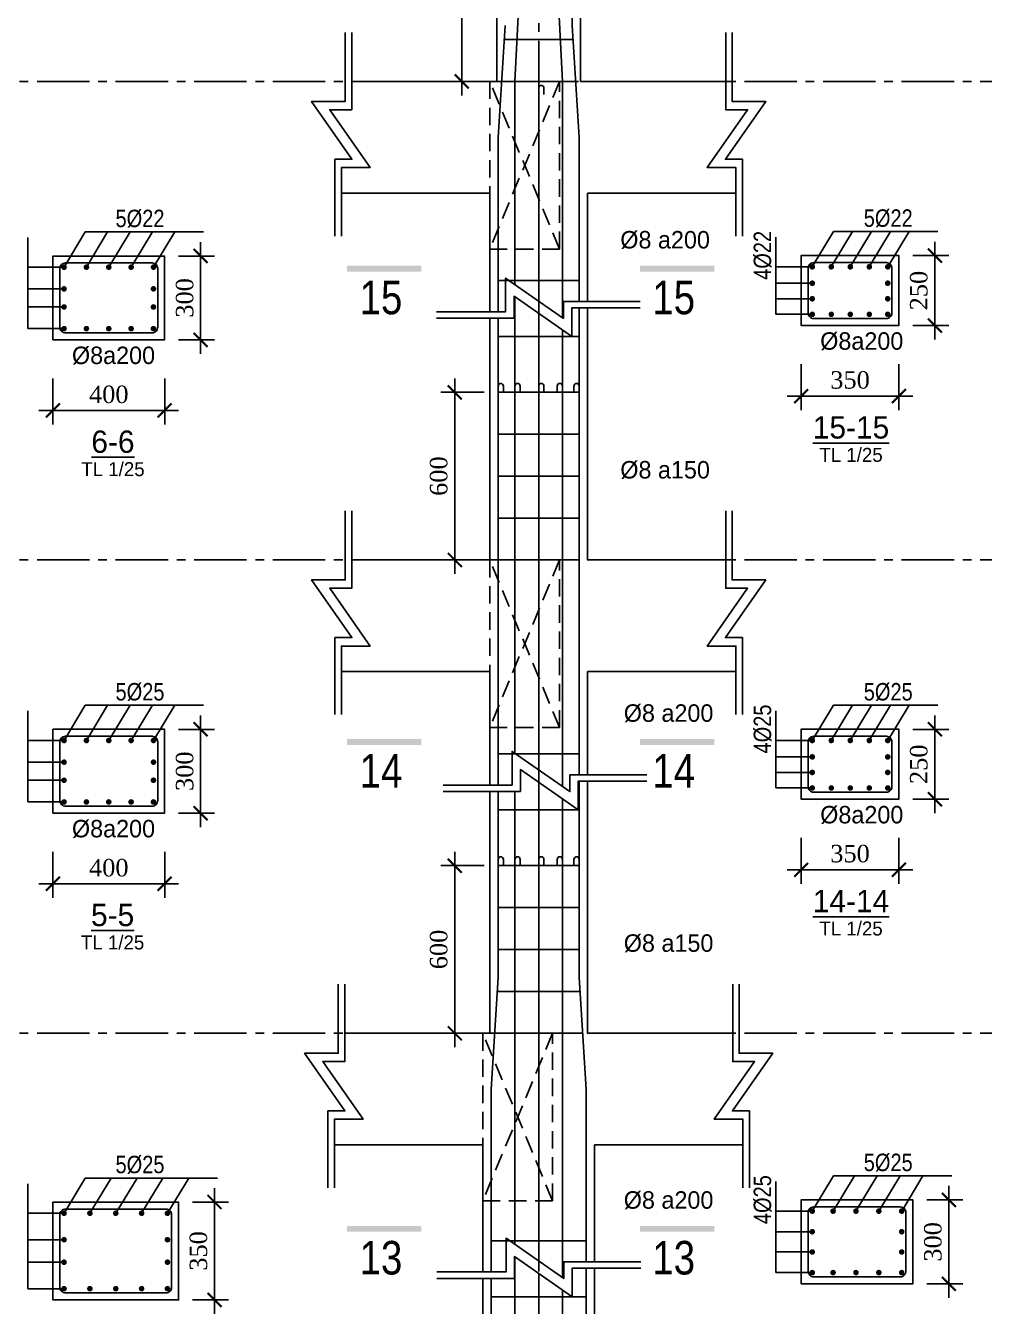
# Model space of a CAD drawing. Extents: x 394 to 12570, y -4198 to 1567.
# Drawn here: x 4794.3 to 4931.5, y -1709.5 to -1526.1 of the extents above; entities that cross this region are included whole.
import ezdxf

# ---------------------------------------------------------------- set-up
doc = ezdxf.new("R2010")
doc.units = 0
doc.header["$MEASUREMENT"] = 0
doc.linetypes.add('CENTER2', pattern=[1.125, 0.75, -0.125, 0.125, -0.125])
doc.linetypes.add('HIDDEN', pattern=[0.375, 0.25, -0.125])
doc.layers.get('0').update_dxf_attribs({"linetype": 'CONTINUOUS'})
doc.layers.get('DEFPOINTS').update_dxf_attribs({"linetype": 'CONTINUOUS'})
for name, color, linetype in [('cot', 8, 'CONTINUOUS'), ('DAI', 3, 'CONTINUOUS'), ('DUT', 9, 'CENTER2'), ('TEXT', 7, 'CONTINUOUS'), ('THEP', 6, 'CONTINUOUS'), ('TUONG', 7, 'CONTINUOUS')]:
    doc.layers.add(name, color=color, linetype=linetype)
doc.styles.add('DIM-NEW', font='')
doc.styles.add('style1', font='')
doc.styles.add('T1', font='romans.shx')
doc.styles.add('T2', font='')
doc.styles.get('DIM-NEW').set_extended_font_data('VNI-Helve-Condense')
doc.styles.get('style1').set_extended_font_data('VNI-Goudy')
doc.styles.get('T2').set_extended_font_data('VNI-Times')
doc.dimstyles.new('TL25', dxfattribs={"dimtxt": 2.5, "dimasz": 2, "dimexe": 2, "dimexo": 2, "dimgap": 1, "dimtad": 1, "dimdec": 0, "dimlfac": 25, "dimzin": 0, "dimdsep": 46, "dimtxsty": 'T2', "dimblk": 'ARCHTICK', "dimcen": 2.5, "dimdle": 2, "dimclrd": 1, "dimclre": 1, "dimclrt": 2, "dimadec": 0, "dimazin": 0, "dimtfac": 1, "dimtdec": 0, "dimtix": 1, "dimtofl": 0, "dimtmove": 0, "dimatfit": 0, "dimldrblk": 'ARCHTICK', "dimfxl": 1, "dimtolj": 1, "dimtzin": 0, "dimlwd": -1, "dimlwe": -1, "dimarcsym": 0})

# ---------------------------------------------------------------- blocks, each defined once
blk = doc.blocks.new('_ARCHTICK')
at = {"color": 0, "linetype": 'ByBlock', "const_width": 0.15}
blk.add_lwpolyline([(-0.5, -0.5), (0.5, 0.5)], dxfattribs=at)
blk = doc.blocks.new('*D183')
at = {"layer": 'cot', "color": 1, "transparency": 16777216}
for p, q in [((4905.29, -1574.52), (4905.29, -1581.11)), ((4919.29, -1574.52), (4919.29, -1581.11)), ((4921.29, -1579.11), (4903.29, -1579.11))]:
    blk.add_line(p, q, dxfattribs=at)
at = {"layer": 'DEFPOINTS', "color": 0, "transparency": 16777216}
for p in [(4905.29, -1572.52), (4919.29, -1572.52), (4905.29, -1579.11)]:
    blk.add_point(p, dxfattribs=at)
at = {"layer": 'cot', "color": 1, "transparency": 16777216, "xscale": 2, "yscale": 2, "zscale": 2, "rotation": 180}
blk.add_blockref('_ARCHTICK', (4905.29, -1579.11), dxfattribs=at)
at = {"layer": 'cot', "color": 1, "transparency": 16777216, "xscale": 2, "yscale": 2, "zscale": 2}
blk.add_blockref('_ARCHTICK', (4919.29, -1579.11), dxfattribs=at)
at = {"layer": 'cot', "color": 2, "lineweight": -2, "transparency": 16777216, "insert": (4912.29, -1576.81), "char_height": 2.5, "attachment_point": 5, "style": 'T2'}
blk.add_mtext('\\A1;350', dxfattribs=at)
blk = doc.blocks.new('*D182')
at = {"layer": 'cot', "color": 1, "transparency": 16777216}
for p, q in [((4924.44, -1557), (4924.44, -1571)), ((4921.29, -1559), (4926.44, -1559)), ((4921.29, -1569), (4926.44, -1569))]:
    blk.add_line(p, q, dxfattribs=at)
at = {"layer": 'DEFPOINTS', "color": 0, "transparency": 16777216}
for p in [(4919.29, -1559), (4919.29, -1569), (4924.44, -1569)]:
    blk.add_point(p, dxfattribs=at)
at = {"layer": 'cot', "color": 1, "transparency": 16777216, "xscale": 2, "yscale": 2, "zscale": 2}
for p, rotation in [((4924.44, -1559), 90), ((4924.44, -1569), 270)]:
    blk.add_blockref('_ARCHTICK', p, dxfattribs=dict(at, rotation=rotation))
at = {"layer": 'cot', "color": 2, "lineweight": -2, "transparency": 16777216, "insert": (4922.14, -1564), "char_height": 2.5, "attachment_point": 5, "rotation": 90, "style": 'T2'}
blk.add_mtext('\\A1;250', dxfattribs=at)
blk = doc.blocks.new('*D181')
at = {"layer": 'cot', "color": 1, "transparency": 16777216}
for p, q in [((4924.44, -1624.83), (4924.44, -1638.83)), ((4921.29, -1626.83), (4926.44, -1626.83)), ((4921.29, -1636.83), (4926.44, -1636.83))]:
    blk.add_line(p, q, dxfattribs=at)
at = {"layer": 'DEFPOINTS', "color": 0, "transparency": 16777216}
for p in [(4919.29, -1626.83), (4919.29, -1636.83), (4924.44, -1636.83)]:
    blk.add_point(p, dxfattribs=at)
at = {"layer": 'cot', "color": 1, "transparency": 16777216, "xscale": 2, "yscale": 2, "zscale": 2}
for p, rotation in [((4924.44, -1626.83), 90), ((4924.44, -1636.83), 270)]:
    blk.add_blockref('_ARCHTICK', p, dxfattribs=dict(at, rotation=rotation))
at = {"layer": 'cot', "color": 2, "lineweight": -2, "transparency": 16777216, "insert": (4922.14, -1631.83), "char_height": 2.5, "attachment_point": 5, "rotation": 90, "style": 'T2'}
blk.add_mtext('\\A1;250', dxfattribs=at)
blk = doc.blocks.new('*D180')
at = {"layer": 'cot', "color": 1, "transparency": 16777216}
for p, q in [((4905.29, -1642.35), (4905.29, -1648.94)), ((4919.29, -1642.35), (4919.29, -1648.94)), ((4921.29, -1646.94), (4903.29, -1646.94))]:
    blk.add_line(p, q, dxfattribs=at)
at = {"layer": 'DEFPOINTS', "color": 0, "transparency": 16777216}
for p in [(4905.29, -1640.35), (4919.29, -1640.35), (4905.29, -1646.94)]:
    blk.add_point(p, dxfattribs=at)
at = {"layer": 'cot', "color": 1, "transparency": 16777216, "xscale": 2, "yscale": 2, "zscale": 2, "rotation": 180}
blk.add_blockref('_ARCHTICK', (4905.29, -1646.94), dxfattribs=at)
at = {"layer": 'cot', "color": 1, "transparency": 16777216, "xscale": 2, "yscale": 2, "zscale": 2}
blk.add_blockref('_ARCHTICK', (4919.29, -1646.94), dxfattribs=at)
at = {"layer": 'cot', "color": 2, "lineweight": -2, "transparency": 16777216, "insert": (4912.29, -1644.64), "char_height": 2.5, "attachment_point": 5, "style": 'T2'}
blk.add_mtext('\\A1;350', dxfattribs=at)
blk = doc.blocks.new('*D179')
at = {"layer": 'cot', "color": 1, "transparency": 16777216}
for p, q in [((4926.44, -1692.22), (4926.44, -1708.22)), ((4923.29, -1694.22), (4928.44, -1694.22)), ((4923.29, -1706.22), (4928.44, -1706.22))]:
    blk.add_line(p, q, dxfattribs=at)
at = {"layer": 'DEFPOINTS', "color": 0, "transparency": 16777216}
for p in [(4921.29, -1694.22), (4921.29, -1706.22), (4926.44, -1706.22)]:
    blk.add_point(p, dxfattribs=at)
at = {"layer": 'cot', "color": 1, "transparency": 16777216, "xscale": 2, "yscale": 2, "zscale": 2}
for p, rotation in [((4926.44, -1694.22), 90), ((4926.44, -1706.22), 270)]:
    blk.add_blockref('_ARCHTICK', p, dxfattribs=dict(at, rotation=rotation))
at = {"layer": 'cot', "color": 2, "lineweight": -2, "transparency": 16777216, "insert": (4924.16, -1700.22), "char_height": 2.5, "attachment_point": 5, "rotation": 90, "style": 'T2'}
blk.add_mtext('\\A1;300', dxfattribs=at)
blk = doc.blocks.new('*D165')
at = {"layer": 'cot', "color": 1, "transparency": 16777216}
for p, q in [((4819.34, -1557.05), (4819.34, -1573.05)), ((4816.2, -1559.05), (4821.34, -1559.05)), ((4816.2, -1571.05), (4821.34, -1571.05))]:
    blk.add_line(p, q, dxfattribs=at)
at = {"layer": 'DEFPOINTS', "color": 0, "transparency": 16777216}
for p in [(4814.2, -1559.05), (4814.2, -1571.05), (4819.34, -1571.05)]:
    blk.add_point(p, dxfattribs=at)
at = {"layer": 'cot', "color": 1, "transparency": 16777216, "xscale": 2, "yscale": 2, "zscale": 2}
for p, rotation in [((4819.34, -1559.05), 90), ((4819.34, -1571.05), 270)]:
    blk.add_blockref('_ARCHTICK', p, dxfattribs=dict(at, rotation=rotation))
at = {"layer": 'cot', "color": 2, "lineweight": -2, "transparency": 16777216, "insert": (4817.07, -1565.05), "char_height": 2.5, "attachment_point": 5, "rotation": 90, "style": 'T2'}
blk.add_mtext('\\A1;300', dxfattribs=at)
blk = doc.blocks.new('*D164')
at = {"layer": 'cot', "color": 1, "transparency": 16777216}
for p, q in [((4798.2, -1576.57), (4798.2, -1583.16)), ((4814.2, -1576.57), (4814.2, -1583.16)), ((4816.2, -1581.16), (4796.2, -1581.16))]:
    blk.add_line(p, q, dxfattribs=at)
at = {"layer": 'DEFPOINTS', "color": 0, "transparency": 16777216}
for p in [(4798.2, -1574.57), (4814.2, -1574.57), (4798.2, -1581.16)]:
    blk.add_point(p, dxfattribs=at)
at = {"layer": 'cot', "color": 1, "transparency": 16777216, "xscale": 2, "yscale": 2, "zscale": 2, "rotation": 180}
blk.add_blockref('_ARCHTICK', (4798.2, -1581.16), dxfattribs=at)
at = {"layer": 'cot', "color": 1, "transparency": 16777216, "xscale": 2, "yscale": 2, "zscale": 2}
blk.add_blockref('_ARCHTICK', (4814.2, -1581.16), dxfattribs=at)
at = {"layer": 'cot', "color": 2, "lineweight": -2, "transparency": 16777216, "insert": (4806.2, -1578.88), "char_height": 2.5, "attachment_point": 5, "style": 'T2'}
blk.add_mtext('\\A1;400', dxfattribs=at)
blk = doc.blocks.new('*D163')
at = {"layer": 'cot', "color": 1, "transparency": 16777216}
for p, q in [((4798.2, -1644.35), (4798.2, -1650.94)), ((4814.2, -1644.35), (4814.2, -1650.94)), ((4816.2, -1648.94), (4796.2, -1648.94))]:
    blk.add_line(p, q, dxfattribs=at)
at = {"layer": 'DEFPOINTS', "color": 0, "transparency": 16777216}
for p in [(4798.2, -1642.35), (4814.2, -1642.35), (4798.2, -1648.94)]:
    blk.add_point(p, dxfattribs=at)
at = {"layer": 'cot', "color": 1, "transparency": 16777216, "xscale": 2, "yscale": 2, "zscale": 2, "rotation": 180}
blk.add_blockref('_ARCHTICK', (4798.2, -1648.94), dxfattribs=at)
at = {"layer": 'cot', "color": 1, "transparency": 16777216, "xscale": 2, "yscale": 2, "zscale": 2}
blk.add_blockref('_ARCHTICK', (4814.2, -1648.94), dxfattribs=at)
at = {"layer": 'cot', "color": 2, "lineweight": -2, "transparency": 16777216, "insert": (4806.2, -1646.66), "char_height": 2.5, "attachment_point": 5, "style": 'T2'}
blk.add_mtext('\\A1;400', dxfattribs=at)
blk = doc.blocks.new('*D162')
at = {"layer": 'cot', "color": 1, "transparency": 16777216}
for p, q in [((4819.34, -1624.83), (4819.34, -1640.83)), ((4816.2, -1626.83), (4821.34, -1626.83)), ((4816.2, -1638.83), (4821.34, -1638.83))]:
    blk.add_line(p, q, dxfattribs=at)
at = {"layer": 'DEFPOINTS', "color": 0, "transparency": 16777216}
for p in [(4814.2, -1626.83), (4814.2, -1638.83), (4819.34, -1638.83)]:
    blk.add_point(p, dxfattribs=at)
at = {"layer": 'cot', "color": 1, "transparency": 16777216, "xscale": 2, "yscale": 2, "zscale": 2}
for p, rotation in [((4819.34, -1626.83), 90), ((4819.34, -1638.83), 270)]:
    blk.add_blockref('_ARCHTICK', p, dxfattribs=dict(at, rotation=rotation))
at = {"layer": 'cot', "color": 2, "lineweight": -2, "transparency": 16777216, "insert": (4817.07, -1632.83), "char_height": 2.5, "attachment_point": 5, "rotation": 90, "style": 'T2'}
blk.add_mtext('\\A1;300', dxfattribs=at)
blk = doc.blocks.new('*D161')
at = {"layer": 'cot', "color": 1, "transparency": 16777216}
for p, q in [((4821.34, -1692.52), (4821.34, -1710.52)), ((4818.2, -1694.52), (4823.34, -1694.52)), ((4818.2, -1708.52), (4823.34, -1708.52))]:
    blk.add_line(p, q, dxfattribs=at)
at = {"layer": 'DEFPOINTS', "color": 0, "transparency": 16777216}
for p in [(4816.2, -1694.52), (4816.2, -1708.52), (4821.34, -1708.52)]:
    blk.add_point(p, dxfattribs=at)
at = {"layer": 'cot', "color": 1, "transparency": 16777216, "xscale": 2, "yscale": 2, "zscale": 2}
for p, rotation in [((4821.34, -1694.52), 90), ((4821.34, -1708.52), 270)]:
    blk.add_blockref('_ARCHTICK', p, dxfattribs=dict(at, rotation=rotation))
at = {"layer": 'cot', "color": 2, "lineweight": -2, "transparency": 16777216, "insert": (4819.04, -1701.52), "char_height": 2.5, "attachment_point": 5, "rotation": 90, "style": 'T2'}
blk.add_mtext('\\A1;350', dxfattribs=at)
blk = doc.blocks.new('*D140')
at = {"layer": 'DEFPOINTS', "color": 0, "transparency": 16777216}
for p in [(4856.72, -1510.06), (4862.93, -1510.06), (4861.73, -1534.06)]:
    blk.add_point(p, dxfattribs=at)
at = {"layer": 'TUONG', "color": 1, "transparency": 16777216}
for p, q in [((4856.72, -1536.06), (4856.72, -1508.06)), ((4860.93, -1510.06), (4854.72, -1510.06)), ((4859.73, -1534.06), (4854.72, -1534.06))]:
    blk.add_line(p, q, dxfattribs=at)
at = {"layer": 'TUONG', "color": 1, "transparency": 16777216, "xscale": 2, "yscale": 2, "zscale": 2}
for p, rotation in [((4856.72, -1510.06), 90), ((4856.72, -1534.06), 270)]:
    blk.add_blockref('_ARCHTICK', p, dxfattribs=dict(at, rotation=rotation))
at = {"layer": 'TUONG', "color": 2, "transparency": 16777216, "insert": (4854.43, -1522.06), "char_height": 2.5, "attachment_point": 5, "rotation": 90, "style": 'T2'}
blk.add_mtext('\\A1;600', dxfattribs=at)
blk = doc.blocks.new('*D139')
at = {"layer": 'DEFPOINTS', "color": 0, "transparency": 16777216}
for p in [(4855.72, -1578.57), (4861.93, -1578.57), (4860.73, -1602.57)]:
    blk.add_point(p, dxfattribs=at)
at = {"layer": 'TUONG', "color": 1, "transparency": 16777216}
for p, q in [((4855.72, -1604.57), (4855.72, -1576.57)), ((4859.93, -1578.57), (4853.72, -1578.57)), ((4858.73, -1602.57), (4853.72, -1602.57))]:
    blk.add_line(p, q, dxfattribs=at)
at = {"layer": 'TUONG', "color": 1, "transparency": 16777216, "xscale": 2, "yscale": 2, "zscale": 2}
for p, rotation in [((4855.72, -1578.57), 90), ((4855.72, -1602.57), 270)]:
    blk.add_blockref('_ARCHTICK', p, dxfattribs=dict(at, rotation=rotation))
at = {"layer": 'TUONG', "color": 2, "transparency": 16777216, "insert": (4853.43, -1590.57), "char_height": 2.5, "attachment_point": 5, "rotation": 90, "style": 'T2'}
blk.add_mtext('\\A1;600', dxfattribs=at)
blk = doc.blocks.new('*D138')
at = {"layer": 'DEFPOINTS', "color": 0, "transparency": 16777216}
for p in [(4855.72, -1646.35), (4861.93, -1646.35), (4860.73, -1670.35)]:
    blk.add_point(p, dxfattribs=at)
at = {"layer": 'TUONG', "color": 1, "transparency": 16777216}
for p, q in [((4855.72, -1672.35), (4855.72, -1644.35)), ((4859.93, -1646.35), (4853.72, -1646.35)), ((4858.73, -1670.35), (4853.72, -1670.35))]:
    blk.add_line(p, q, dxfattribs=at)
at = {"layer": 'TUONG', "color": 1, "transparency": 16777216, "xscale": 2, "yscale": 2, "zscale": 2}
for p, rotation in [((4855.72, -1646.35), 90), ((4855.72, -1670.35), 270)]:
    blk.add_blockref('_ARCHTICK', p, dxfattribs=dict(at, rotation=rotation))
at = {"layer": 'TUONG', "color": 2, "transparency": 16777216, "insert": (4853.43, -1658.35), "char_height": 2.5, "attachment_point": 5, "rotation": 90, "style": 'T2'}
blk.add_mtext('\\A1;600', dxfattribs=at)

msp = doc.modelspace()

# ---------------------------------------------------------------- linework, layer by layer
at = {"layer": 'cot', "lineweight": -2, "ltscale": 10}
for p, q in [((4794.593, -1569.45), (4794.593, -1556.416)), ((4799.797, -1560.65), (4802.84, -1555.604)), ((4802.84, -1555.604), (4819.765, -1555.604)), ((4802.997, -1560.65), (4806.04, -1555.604)), ((4806.197, -1560.65), (4809.24, -1555.604)), ((4809.397, -1560.65), (4812.44, -1555.604)), ((4812.597, -1560.65), (4815.64, -1555.604)), ((4901.685, -1567.401), (4901.685, -1556.367)), ((4906.889, -1560.601), (4909.932, -1555.554)), ((4909.609, -1560.601), (4912.652, -1555.554)), ((4909.932, -1555.554), (4924.857, -1555.554)), ((4912.328, -1560.601), (4915.372, -1555.554)), ((4915.048, -1560.601), (4918.092, -1555.554)), ((4917.689, -1560.601), (4920.732, -1555.554)), ((4799.797, -1560.65), (4794.593, -1560.65)), ((4906.889, -1560.601), (4901.685, -1560.601)), ((4799.797, -1563.754), (4794.593, -1563.754)), ((4906.889, -1562.947), (4901.685, -1562.947)), ((4906.889, -1565.174), (4901.685, -1565.174)), ((4799.797, -1566.346), (4794.593, -1566.346)), ((4906.889, -1567.401), (4901.685, -1567.401)), ((4799.797, -1569.45), (4794.593, -1569.45)), ((4794.593, -1637.227), (4794.593, -1624.193)), ((4799.797, -1628.427), (4802.84, -1623.381)), ((4802.84, -1623.381), (4819.765, -1623.381)), ((4802.997, -1628.427), (4806.04, -1623.381)), ((4806.197, -1628.427), (4809.24, -1623.381)), ((4809.397, -1628.427), (4812.44, -1623.381)), ((4812.597, -1628.427), (4815.64, -1623.381)), ((4901.685, -1635.227), (4901.685, -1624.193)), ((4906.889, -1628.427), (4909.932, -1623.381)), ((4909.609, -1628.427), (4912.652, -1623.381)), ((4909.932, -1623.381), (4924.857, -1623.381)), ((4912.328, -1628.427), (4915.372, -1623.381)), ((4915.048, -1628.427), (4918.092, -1623.381)), ((4917.689, -1628.427), (4920.732, -1623.381)), ((4799.797, -1628.427), (4794.593, -1628.427)), ((4906.889, -1628.427), (4901.685, -1628.427)), ((4799.797, -1631.531), (4794.593, -1631.531)), ((4906.889, -1630.773), (4901.685, -1630.773)), ((4906.889, -1633), (4901.685, -1633)), ((4799.797, -1634.123), (4794.593, -1634.123)), ((4906.889, -1635.227), (4901.685, -1635.227)), ((4799.797, -1637.227), (4794.593, -1637.227)), ((4906.888, -1695.821), (4909.931, -1690.775)), ((4909.866, -1695.821), (4912.909, -1690.775)), ((4909.931, -1690.775), (4926.856, -1690.775)), ((4913.14, -1695.821), (4916.183, -1690.775)), ((4916.414, -1695.821), (4919.457, -1690.775)), ((4919.688, -1695.821), (4922.731, -1690.775)), ((4794.593, -1706.923), (4794.593, -1691.888)), ((4799.797, -1696.123), (4802.84, -1691.076)), ((4802.84, -1691.076), (4821.765, -1691.076)), ((4803.497, -1696.123), (4806.54, -1691.076)), ((4807.197, -1696.123), (4810.24, -1691.076)), ((4810.897, -1696.123), (4813.94, -1691.076)), ((4814.597, -1696.123), (4817.64, -1691.076)), ((4901.684, -1704.621), (4901.684, -1691.587)), ((4799.797, -1696.123), (4794.593, -1696.123)), ((4906.888, -1695.821), (4901.684, -1695.821)), ((4799.797, -1699.913), (4794.593, -1699.913)), ((4906.888, -1698.773), (4901.684, -1698.773)), ((4906.888, -1701.669), (4901.684, -1701.669)), ((4799.797, -1703.132), (4794.593, -1703.132)), ((4906.888, -1704.621), (4901.684, -1704.621)), ((4799.797, -1706.923), (4794.593, -1706.923))]:
    msp.add_line(p, q, dxfattribs=at)
at = {"layer": 'DAI'}
for p, q in [((4872.654, -1528.059), (4862.804, -1528.059)), ((4873.029, -1534.059), (4862.429, -1534.059)), ((4873.529, -1562.569), (4861.929, -1562.569)), ((4873.529, -1570.569), (4861.929, -1570.569)), ((4873.529, -1578.569), (4861.929, -1578.569)), ((4873.529, -1584.569), (4861.929, -1584.569)), ((4873.529, -1590.569), (4861.929, -1590.569)), ((4873.529, -1596.569), (4861.929, -1596.569)), ((4873.529, -1602.569), (4861.929, -1602.569)), ((4873.529, -1630.346), (4861.929, -1630.346)), ((4873.529, -1638.346), (4861.929, -1638.346)), ((4873.529, -1646.346), (4861.929, -1646.346)), ((4873.529, -1652.346), (4861.929, -1652.346)), ((4873.529, -1658.346), (4861.929, -1658.346)), ((4873.654, -1664.346), (4861.804, -1664.346)), ((4874.029, -1670.346), (4861.429, -1670.346)), ((4874.529, -1700.072), (4860.929, -1700.072)), ((4874.529, -1708.072), (4860.929, -1708.072))]:
    msp.add_line(p, q, dxfattribs=at)
for points in [[(4812.397, -1570.05, 0.4142136), (4813.197, -1569.25), (4813.197, -1560.85, 0.4142136), (4812.397, -1560.05), (4799.997, -1560.05, 0.4142136), (4799.197, -1560.85), (4799.197, -1569.25, 0.4142136), (4799.997, -1570.05)], [(4917.489, -1568.001, 0.4142136), (4918.289, -1567.201), (4918.289, -1560.801, 0.4142136), (4917.489, -1560.001), (4907.089, -1560.001, 0.4142136), (4906.289, -1560.801), (4906.289, -1567.201, 0.4142136), (4907.089, -1568.001)], [(4812.397, -1637.827, 0.4142136), (4813.197, -1637.027), (4813.197, -1628.627, 0.4142136), (4812.397, -1627.827), (4799.997, -1627.827, 0.4142136), (4799.197, -1628.627), (4799.197, -1637.027, 0.4142136), (4799.997, -1637.827)], [(4917.489, -1635.827, 0.4142136), (4918.289, -1635.027), (4918.289, -1628.627, 0.4142136), (4917.489, -1627.827), (4907.089, -1627.827, 0.4142136), (4906.289, -1628.627), (4906.289, -1635.027, 0.4142136), (4907.089, -1635.827)], [(4814.397, -1707.523, 0.4142136), (4815.197, -1706.723), (4815.197, -1696.323, 0.4142136), (4814.397, -1695.523), (4799.997, -1695.523, 0.4142136), (4799.197, -1696.323), (4799.197, -1706.723, 0.4142136), (4799.997, -1707.523)], [(4919.488, -1705.221, 0.4142136), (4920.288, -1704.421), (4920.288, -1696.021, 0.4142136), (4919.488, -1695.221), (4907.088, -1695.221, 0.4142136), (4906.288, -1696.021), (4906.288, -1704.421, 0.4142136), (4907.088, -1705.221)]]:
    msp.add_lwpolyline(points, format="xyb", close=True, dxfattribs=at)
at = {"layer": 'DUT', "linetype": 'CENTER2', "ltscale": 10}
for p, q in [((4867.729, -2008.223), (4867.729, -1251.602)), ((4717.178, -1534.059), (5201.385, -1534.059)), ((4717.178, -1602.569), (5201.385, -1602.569)), ((4717.178, -1670.346), (5201.385, -1670.346))]:
    msp.add_line(p, q, dxfattribs=at)
at = {"layer": 'DUT', "linetype": 'HIDDEN', "ltscale": 10}
for p, q in [((4870.729, -1558.059), (4860.729, -1534.059)), ((4870.729, -1534.059), (4860.729, -1558.059)), ((4870.729, -1602.569), (4860.729, -1626.569)), ((4870.729, -1626.569), (4860.729, -1602.569)), ((4869.729, -1694.346), (4859.729, -1670.346)), ((4869.729, -1670.346), (4859.729, -1694.346))]:
    msp.add_line(p, q, dxfattribs=at)
msp.add_lwpolyline([(4860.729, -1558.059), (4870.729, -1558.059), (4870.729, -1534.059), (4860.729, -1534.059)], close=True, dxfattribs=at)
for points in [[(4860.729, -1602.569), (4860.729, -1626.569), (4870.729, -1626.569), (4870.729, -1602.569), (4860.729, -1602.569)], [(4859.729, -1670.346), (4859.729, -1694.346), (4869.729, -1694.346), (4869.729, -1670.346), (4859.729, -1670.346)]]:
    msp.add_lwpolyline(points, dxfattribs=at)
at = {"layer": 'TEXT', "ltscale": 10}
for points in [[(4850.957, -1561.275), (4850.957, -1560.435), (4840.314, -1561.275), (4840.314, -1560.435)], [(4892.856, -1561.275), (4892.856, -1560.435), (4882.213, -1561.275), (4882.213, -1560.435)], [(4850.957, -1629.052), (4850.957, -1628.212), (4840.314, -1629.052), (4840.314, -1628.212)], [(4892.856, -1629.052), (4892.856, -1628.212), (4882.213, -1629.052), (4882.213, -1628.212)], [(4850.957, -1698.778), (4850.957, -1697.938), (4840.314, -1698.778), (4840.314, -1697.938)], [(4892.856, -1698.778), (4892.856, -1697.938), (4882.213, -1698.778), (4882.213, -1697.938)]]:
    msp.add_trace(points, dxfattribs=at)
at = {"layer": 'THEP', "ltscale": 10}
for p, q in [((4865.929, -1502.059), (4864.329, -1534.059)), ((4869.529, -1502.059), (4871.129, -1534.059)), ((4861.929, -1542.059), (4862.929, -1526.059)), ((4873.529, -1542.059), (4872.529, -1526.059)), ((4864.328, -1563.138), (4864.328, -1534.059)), ((4871.129, -1567.881), (4871.129, -1534.059)), ((4867.728, -1565.509), (4867.728, -1535.894)), ((4864.328, -1630.271), (4864.328, -1564.905)), ((4867.728, -1632.642), (4867.728, -1567.276)), ((4871.129, -1635.013), (4871.129, -1569.648)), ((4864.328, -1700.601), (4864.328, -1635.724)), ((4867.728, -1702.972), (4867.728, -1634.409)), ((4871.129, -1705.343), (4871.129, -1636.78)), ((4860.929, -1678.346), (4861.929, -1662.346)), ((4874.529, -1678.346), (4873.529, -1662.346)), ((4864.328, -1771.479), (4864.328, -1702.368)), ((4867.728, -1773.85), (4867.728, -1704.739)), ((4871.129, -1776.221), (4871.129, -1707.11))]:
    msp.add_line(p, q, dxfattribs=at)
for points in [[(4872.529, -1526.059), (4872.529, -1497.963)], [(4861.929, -1567.029), (4861.929, -1542.059)], [(4873.529, -1565.556), (4873.529, -1542.059)], [(4861.929, -1634.806), (4861.929, -1567.947)], [(4873.529, -1633.333), (4873.529, -1566.473)], [(4861.929, -1662.346), (4861.929, -1635.724)], [(4873.529, -1662.346), (4873.529, -1634.25)], [(4860.929, -1704.533), (4860.929, -1678.346)], [(4874.529, -1703.059), (4874.529, -1678.346)], [(4860.929, -1775.821), (4860.929, -1705.45)], [(4874.529, -1774.348), (4874.529, -1703.977)]]:
    msp.add_lwpolyline(points, dxfattribs=at)
for points in [[(4868.478, -1535.903), (4868.478, -1535.001, 1), (4867.728, -1535.001), (4867.728, -1535.894)], [(4862.679, -1578.578), (4862.679, -1577.676, 1), (4861.929, -1577.676), (4861.929, -1578.569)], [(4865.078, -1578.578), (4865.078, -1577.676, 1), (4864.328, -1577.676), (4864.328, -1578.569)], [(4868.478, -1578.578), (4868.478, -1577.676, 1), (4867.728, -1577.676), (4867.728, -1578.569)], [(4870.379, -1578.578), (4870.379, -1577.676, -1), (4871.129, -1577.676), (4871.129, -1578.569)], [(4872.779, -1578.578), (4872.779, -1577.676, -1), (4873.529, -1577.676), (4873.529, -1578.569)], [(4862.679, -1646.355), (4862.679, -1645.453, 1), (4861.929, -1645.453), (4861.929, -1646.346)], [(4865.078, -1646.355), (4865.078, -1645.453, 1), (4864.328, -1645.453), (4864.328, -1646.346)], [(4868.478, -1646.355), (4868.478, -1645.453, 1), (4867.728, -1645.453), (4867.728, -1646.346)], [(4870.379, -1646.355), (4870.379, -1645.453, -1), (4871.129, -1645.453), (4871.129, -1646.346)], [(4872.779, -1646.355), (4872.779, -1645.453, -1), (4873.529, -1645.453), (4873.529, -1646.346)]]:
    msp.add_lwpolyline(points, format="xyb", dxfattribs=at)
at = {"layer": 'THEP', "const_width": 0.4}
for points in [[(4799.797, -1560.45, -1), (4799.797, -1560.85, -1)], [(4802.997, -1560.45, -1), (4802.997, -1560.85, -1)], [(4806.197, -1560.45, 1), (4806.197, -1560.85, 1)], [(4809.397, -1560.45, 1), (4809.397, -1560.85, 1)], [(4812.597, -1560.45, 1), (4812.597, -1560.85, 1)], [(4906.889, -1560.401, -1), (4906.889, -1560.801, -1)], [(4909.609, -1560.401, -1), (4909.609, -1560.801, -1)], [(4912.328, -1560.401, -1), (4912.328, -1560.801, -1)], [(4915.048, -1560.401, -1), (4915.048, -1560.801, -1)], [(4917.689, -1560.401, 1), (4917.689, -1560.801, 1)], [(4906.889, -1563.147, 1), (4906.889, -1562.747, 1)], [(4917.689, -1563.147, -1), (4917.689, -1562.747, -1)], [(4799.797, -1563.554, -1), (4799.797, -1563.954, -1)], [(4812.597, -1563.554, 1), (4812.597, -1563.954, 1)], [(4799.797, -1566.546, 1), (4799.797, -1566.146, 1)], [(4812.597, -1566.546, -1), (4812.597, -1566.146, -1)], [(4906.889, -1565.374, 1), (4906.889, -1564.974, 1)], [(4917.689, -1565.374, -1), (4917.689, -1564.974, -1)], [(4906.889, -1567.601, 1), (4906.889, -1567.201, 1)], [(4909.609, -1567.601, 1), (4909.609, -1567.201, 1)], [(4912.328, -1567.601, 1), (4912.328, -1567.201, 1)], [(4915.048, -1567.601, 1), (4915.048, -1567.201, 1)], [(4917.689, -1567.601, -1), (4917.689, -1567.201, -1)], [(4799.797, -1569.65, 1), (4799.797, -1569.25, 1)], [(4802.997, -1569.65, 1), (4802.997, -1569.25, 1)], [(4806.197, -1569.65, -1), (4806.197, -1569.25, -1)], [(4809.397, -1569.65, -1), (4809.397, -1569.25, -1)], [(4812.597, -1569.65, -1), (4812.597, -1569.25, -1)], [(4799.797, -1628.227, -1), (4799.797, -1628.627, -1)], [(4802.997, -1628.227, -1), (4802.997, -1628.627, -1)], [(4806.197, -1628.227, 1), (4806.197, -1628.627, 1)], [(4809.397, -1628.227, 1), (4809.397, -1628.627, 1)], [(4812.597, -1628.227, 1), (4812.597, -1628.627, 1)], [(4906.889, -1628.227, -1), (4906.889, -1628.627, -1)], [(4909.609, -1628.227, -1), (4909.609, -1628.627, -1)], [(4912.328, -1628.227, -1), (4912.328, -1628.627, -1)], [(4915.048, -1628.227, -1), (4915.048, -1628.627, -1)], [(4917.689, -1628.227, 1), (4917.689, -1628.627, 1)], [(4906.889, -1630.973, 1), (4906.889, -1630.573, 1)], [(4917.689, -1630.973, -1), (4917.689, -1630.573, -1)], [(4799.797, -1631.331, -1), (4799.797, -1631.731, -1)], [(4812.597, -1631.331, 1), (4812.597, -1631.731, 1)], [(4799.797, -1634.323, 1), (4799.797, -1633.923, 1)], [(4812.597, -1634.323, -1), (4812.597, -1633.923, -1)], [(4906.889, -1633.2, 1), (4906.889, -1632.8, 1)], [(4917.689, -1633.2, -1), (4917.689, -1632.8, -1)], [(4906.889, -1635.427, 1), (4906.889, -1635.027, 1)], [(4909.609, -1635.427, 1), (4909.609, -1635.027, 1)], [(4912.328, -1635.427, 1), (4912.328, -1635.027, 1)], [(4915.048, -1635.427, 1), (4915.048, -1635.027, 1)], [(4917.689, -1635.427, -1), (4917.689, -1635.027, -1)], [(4799.797, -1637.427, 1), (4799.797, -1637.027, 1)], [(4802.997, -1637.427, 1), (4802.997, -1637.027, 1)], [(4806.197, -1637.427, -1), (4806.197, -1637.027, -1)], [(4809.397, -1637.427, -1), (4809.397, -1637.027, -1)], [(4812.597, -1637.427, -1), (4812.597, -1637.027, -1)], [(4799.797, -1695.923, -1), (4799.797, -1696.323, -1)], [(4803.497, -1695.923, 1), (4803.497, -1696.323, 1)], [(4807.197, -1695.923, -1), (4807.197, -1696.323, -1)], [(4810.897, -1695.923, -1), (4810.897, -1696.323, -1)], [(4814.597, -1695.923, 1), (4814.597, -1696.323, 1)], [(4906.888, -1695.621, -1), (4906.888, -1696.021, -1)], [(4909.866, -1695.621, -1), (4909.866, -1696.021, -1)], [(4913.14, -1695.621, -1), (4913.14, -1696.021, -1)], [(4916.414, -1695.621, -1), (4916.414, -1696.021, -1)], [(4919.688, -1695.621, 1), (4919.688, -1696.021, 1)], [(4799.797, -1699.713, -1), (4799.797, -1700.113, -1)], [(4814.597, -1699.713, 1), (4814.597, -1700.113, 1)], [(4906.888, -1698.573, -1), (4906.888, -1698.973, -1)], [(4919.688, -1698.573, 1), (4919.688, -1698.973, 1)], [(4906.888, -1701.869, 1), (4906.888, -1701.469, 1)], [(4919.688, -1701.869, -1), (4919.688, -1701.469, -1)], [(4799.797, -1703.332, 1), (4799.797, -1702.932, 1)], [(4814.597, -1703.332, -1), (4814.597, -1702.932, -1)], [(4906.888, -1704.821, 1), (4906.888, -1704.421, 1)], [(4909.866, -1704.821, 1), (4909.866, -1704.421, 1)], [(4913.14, -1704.821, 1), (4913.14, -1704.421, 1)], [(4916.414, -1704.821, 1), (4916.414, -1704.421, 1)], [(4919.688, -1704.821, -1), (4919.688, -1704.421, -1)], [(4799.797, -1707.123, 1), (4799.797, -1706.723, 1)], [(4803.497, -1707.123, -1), (4803.497, -1706.723, -1)], [(4807.197, -1707.123, 1), (4807.197, -1706.723, 1)], [(4810.897, -1707.123, 1), (4810.897, -1706.723, 1)], [(4814.597, -1707.123, -1), (4814.597, -1706.723, -1)]]:
    msp.add_lwpolyline(points, format="xyb", close=True, dxfattribs=at)
at = {"layer": 'TUONG'}
for p, q in [((4873.729, -1534.059), (4873.729, -1497.963)), ((4861.729, -1534.059), (4861.729, -1499.437)), ((4860.729, -1534.059), (4840.963, -1534.059)), ((4860.729, -1534.059), (4861.729, -1534.059)), ((4874.729, -1534.059), (4873.729, -1534.059)), ((4874.729, -1534.059), (4894.495, -1534.059)), ((4860.729, -1550.059), (4839.49, -1550.059)), ((4860.729, -1567.029), (4860.729, -1550.059)), ((4874.729, -1565.556), (4874.729, -1550.059)), ((4874.729, -1550.059), (4895.968, -1550.059)), ((4860.729, -1602.569), (4860.729, -1567.947)), ((4874.729, -1602.569), (4874.729, -1566.473)), ((4860.729, -1602.569), (4840.963, -1602.569)), ((4874.729, -1602.569), (4894.495, -1602.569)), ((4876.729, -1602.569), (4875.729, -1602.569)), ((4860.729, -1618.569), (4839.49, -1618.569)), ((4860.729, -1634.806), (4860.729, -1618.569)), ((4874.729, -1633.333), (4874.729, -1618.569)), ((4874.729, -1618.569), (4895.968, -1618.569)), ((4860.729, -1670.346), (4860.729, -1635.724)), ((4874.729, -1670.346), (4874.729, -1634.25)), ((4859.729, -1670.346), (4839.963, -1670.346)), ((4860.729, -1670.346), (4859.729, -1670.346)), ((4875.729, -1670.346), (4874.729, -1670.346)), ((4875.729, -1670.346), (4895.495, -1670.346)), ((4859.729, -1686.346), (4838.49, -1686.346)), ((4859.729, -1704.533), (4859.729, -1686.346)), ((4875.729, -1703.059), (4875.729, -1686.346)), ((4875.729, -1686.346), (4896.968, -1686.346)), ((4859.729, -1740.072), (4859.729, -1705.45)), ((4875.729, -1740.072), (4875.729, -1703.977))]:
    msp.add_line(p, q, dxfattribs=at)
for points in [[(4840.046, -1527.034), (4840.046, -1536.917), (4835.227, -1536.917), (4840.993, -1545.186), (4838.572, -1545.186), (4838.572, -1556.188)], [(4840.963, -1527.034), (4840.963, -1538.117), (4837.831, -1538.117), (4843.596, -1546.386), (4839.49, -1546.386), (4839.49, -1556.188)], [(4894.495, -1527.034), (4894.495, -1538.117), (4897.627, -1538.117), (4891.862, -1546.386), (4895.968, -1546.386), (4895.968, -1556.188)], [(4895.412, -1527.034), (4895.412, -1536.917), (4900.231, -1536.917), (4894.465, -1545.186), (4896.885, -1545.186), (4896.885, -1556.188)], [(4814.197, -1559.05), (4814.197, -1559.05), (4798.197, -1559.05), (4798.197, -1571.05), (4814.197, -1571.05), (4814.197, -1571.05)], [(4814.197, -1571.05), (4814.197, -1559.05)], [(4919.289, -1559.001), (4919.289, -1559.001), (4905.289, -1559.001), (4905.289, -1569.001), (4919.289, -1569.001), (4919.289, -1569.001)], [(4919.289, -1569.001), (4919.289, -1559.001)], [(4853.115, -1567.029), (4862.998, -1567.029), (4862.998, -1562.211), (4871.266, -1567.976), (4871.266, -1565.556), (4882.269, -1565.556)], [(4853.115, -1567.947), (4864.198, -1567.947), (4864.198, -1564.814), (4872.466, -1570.58), (4872.466, -1566.473), (4882.269, -1566.473)], [(4840.046, -1595.544), (4840.046, -1605.427), (4835.227, -1605.427), (4840.993, -1613.696), (4838.572, -1613.696), (4838.572, -1624.698)], [(4840.963, -1595.544), (4840.963, -1606.627), (4837.831, -1606.627), (4843.596, -1614.896), (4839.49, -1614.896), (4839.49, -1624.698)], [(4894.495, -1595.544), (4894.495, -1606.627), (4897.627, -1606.627), (4891.862, -1614.896), (4895.968, -1614.896), (4895.968, -1624.698)], [(4895.412, -1595.544), (4895.412, -1605.427), (4900.231, -1605.427), (4894.465, -1613.696), (4896.885, -1613.696), (4896.885, -1624.698)], [(4814.197, -1626.827), (4814.197, -1626.827), (4798.197, -1626.827), (4798.197, -1638.827), (4814.197, -1638.827), (4814.197, -1638.827)], [(4814.197, -1638.827), (4814.197, -1626.827)], [(4919.289, -1626.827), (4919.289, -1626.827), (4905.289, -1626.827), (4905.289, -1636.827), (4919.289, -1636.827), (4919.289, -1636.827)], [(4919.289, -1636.827), (4919.289, -1626.827)], [(4854.039, -1634.806), (4863.922, -1634.806), (4863.922, -1629.987), (4872.19, -1635.753), (4872.19, -1633.333), (4883.193, -1633.333)], [(4854.039, -1635.724), (4865.122, -1635.724), (4865.122, -1632.591), (4873.39, -1638.357), (4873.39, -1634.25), (4883.193, -1634.25)], [(4839.046, -1663.321), (4839.046, -1673.204), (4834.227, -1673.204), (4839.993, -1681.473), (4837.572, -1681.473), (4837.572, -1692.475)], [(4839.963, -1663.321), (4839.963, -1674.404), (4836.831, -1674.404), (4842.596, -1682.673), (4838.49, -1682.673), (4838.49, -1692.475)], [(4895.495, -1663.321), (4895.495, -1674.404), (4898.627, -1674.404), (4892.862, -1682.673), (4896.968, -1682.673), (4896.968, -1692.475)], [(4896.412, -1663.321), (4896.412, -1673.204), (4901.231, -1673.204), (4895.465, -1681.473), (4897.885, -1681.473), (4897.885, -1692.475)], [(4816.197, -1694.523), (4816.197, -1694.523), (4798.197, -1694.523), (4798.197, -1708.523), (4816.197, -1708.523), (4816.197, -1708.523)], [(4816.197, -1708.523), (4816.197, -1694.523)], [(4921.288, -1694.221), (4921.288, -1694.221), (4905.288, -1694.221), (4905.288, -1706.221), (4921.288, -1706.221), (4921.288, -1706.221)], [(4921.288, -1706.221), (4921.288, -1694.221)], [(4853.172, -1704.533), (4863.056, -1704.533), (4863.056, -1699.714), (4871.324, -1705.479), (4871.324, -1703.059), (4882.327, -1703.059)], [(4853.172, -1705.45), (4864.256, -1705.45), (4864.256, -1702.317), (4872.524, -1708.083), (4872.524, -1703.977), (4882.327, -1703.977)]]:
    msp.add_lwpolyline(points, dxfattribs=at)

# ---------------------------------------------------------------- texts
at = {"layer": 'TEXT', "style": 'DIM-NEW'}
for s, p in [('5%%25422', (4807.163, -1554.92)), ('5%%25422', (4914.255, -1554.87)), ('5%%25425', (4807.163, -1622.697)), ('5%%25425', (4914.255, -1622.697)), ('5%%25425', (4807.163, -1690.392)), ('5%%25425', (4914.254, -1690.091))]:
    e = msp.add_text(s, height=2.5, dxfattribs=at)
    e.set_placement(p)
    e.dxf.unprotected_set("ltscale", 0)
at = {"layer": 'TEXT', "ltscale": 10}
for s, height, style, p in [('%%2548 a200', 2.5, 'style1', (4879.411, -1557.97)), ('15', 4.8, 'DIM-NEW', (4842.098, -1567.387)), ('15', 4.8, 'DIM-NEW', (4883.997, -1567.387)), ('%%2548a200', 2.5, 'style1', (4908.023, -1572.473)), ('%%2548a200', 2.5, 'style1', (4800.93, -1574.522)), ('%%2548 a150', 2.5, 'style1', (4879.411, -1590.908)), ('%%2548 a200', 2.5, 'style1', (4879.911, -1625.747)), ('14', 4.8, 'DIM-NEW', (4842.098, -1635.163)), ('14', 4.8, 'DIM-NEW', (4883.997, -1635.163)), ('%%2548a200', 2.5, 'style1', (4908.023, -1640.299)), ('%%2548a200', 2.5, 'style1', (4800.93, -1642.299)), ('%%2548 a150', 2.5, 'style1', (4879.911, -1658.685)), ('%%2548 a200', 2.5, 'style1', (4879.911, -1695.473)), ('13', 4.8, 'DIM-NEW', (4842.098, -1704.89)), ('13', 4.8, 'DIM-NEW', (4883.997, -1704.89))]:
    msp.add_text(s, height=height, dxfattribs=dict(at, style=style)).set_placement(p)
at = {"layer": 'TEXT', "style": 'DIM-NEW'}
for s, p in [('4%%25422', (4901.001, -1562.461)), ('4%%25425', (4901.001, -1630.287)), ('4%%25425', (4901, -1697.681))]:
    e = msp.add_text(s, height=2.5, rotation=90, dxfattribs=at)
    e.set_placement(p)
    e.dxf.unprotected_set("ltscale", 0)
at = {"layer": 'TEXT', "char_height": 3.2, "attachment_point": 5, "line_spacing_factor": 0.85, "style": 'T1'}
for s, insert, width in [('{\\fVNI-Aptima|b0|i0|c0|p2;\\L15-15\\P\\H0.625x;\\lTL 1/25}', (4912.433, -1585.271), 16.42667), ('{\\fVNI-Aptima|b0|i0|c0|p2;\\L6-6\\P\\H0.625x;\\lTL 1/25}', (4806.796, -1587.32), 16.42667), ('{\\fVNI-Aptima|b0|i0|c0|p2;\\L14-14\\P\\H0.625x;\\lTL 1/25}', (4912.433, -1653.097), 17.94246), ('{\\fVNI-Aptima|b0|i0|c0|p2;\\L5-5\\P\\H0.625x;\\lTL 1/25}', (4806.747, -1655.097), 16.42667)]:
    msp.add_mtext(s, dxfattribs=dict(at, insert=insert, width=width))

# ---------------------------------------------------------------- dimensions: what is measured, and where the dimension line sits
at = {"layer": 'cot', "lineweight": -2, "ltscale": 10}
for base, p1, p2, picture, middle in [((4819.345, -1571.05), (4814.197, -1559.05), (4814.197, -1571.05), '*D165', (4817.065, -1565.05)), ((4924.437, -1569.001), (4919.289, -1559.001), (4919.289, -1569.001), '*D182', (4922.137, -1564.001)), ((4819.345, -1638.827), (4814.197, -1626.827), (4814.197, -1638.827), '*D162', (4817.065, -1632.827)), ((4924.437, -1636.827), (4919.289, -1626.827), (4919.289, -1636.827), '*D181', (4922.137, -1631.827)), ((4821.345, -1708.523), (4816.197, -1694.523), (4816.197, -1708.523), '*D161', (4819.045, -1701.523)), ((4926.436, -1706.221), (4921.288, -1694.221), (4921.288, -1706.221), '*D179', (4924.156, -1700.221))]:
    dim = msp.add_linear_dim(base=base, p1=p1, p2=p2, angle=90, dimstyle='TL25', dxfattribs=at)
    dim.commit()
    dim.dimension.update_dxf_attribs({"geometry": picture, "text_midpoint": middle})
for base, p1, p2, picture, middle in [((4905.289, -1579.111), (4919.289, -1572.524), (4905.289, -1572.524), '*D183', (4912.289, -1576.811)), ((4798.197, -1581.16), (4814.197, -1574.573), (4798.197, -1574.573), '*D164', (4806.197, -1578.88)), ((4905.289, -1646.937), (4919.289, -1640.35), (4905.289, -1640.35), '*D180', (4912.289, -1644.637)), ((4798.197, -1648.937), (4814.197, -1642.35), (4798.197, -1642.35), '*D163', (4806.197, -1646.657))]:
    dim = msp.add_linear_dim(base=base, p1=p1, p2=p2, dimstyle='TL25', dxfattribs=at)
    dim.commit()
    dim.dimension.update_dxf_attribs({"geometry": picture, "text_midpoint": middle})
at = {"layer": 'TUONG'}
for base, p1, p2, picture, middle in [((4856.72, -1510.059), (4861.729, -1534.059), (4862.929, -1510.059), '*D140', (4854.425, -1522.059)), ((4855.72, -1578.569), (4860.729, -1602.569), (4861.929, -1578.569), '*D139', (4853.425, -1590.569)), ((4855.72, -1646.346), (4860.729, -1670.346), (4861.929, -1646.346), '*D138', (4853.425, -1658.346))]:
    dim = msp.add_linear_dim(base=base, p1=p1, p2=p2, angle=90, dimstyle='TL25', dxfattribs=at)
    dim.commit()
    dim.dimension.update_dxf_attribs({"geometry": picture, "text_midpoint": middle})

doc.saveas('drawing.dxf')
